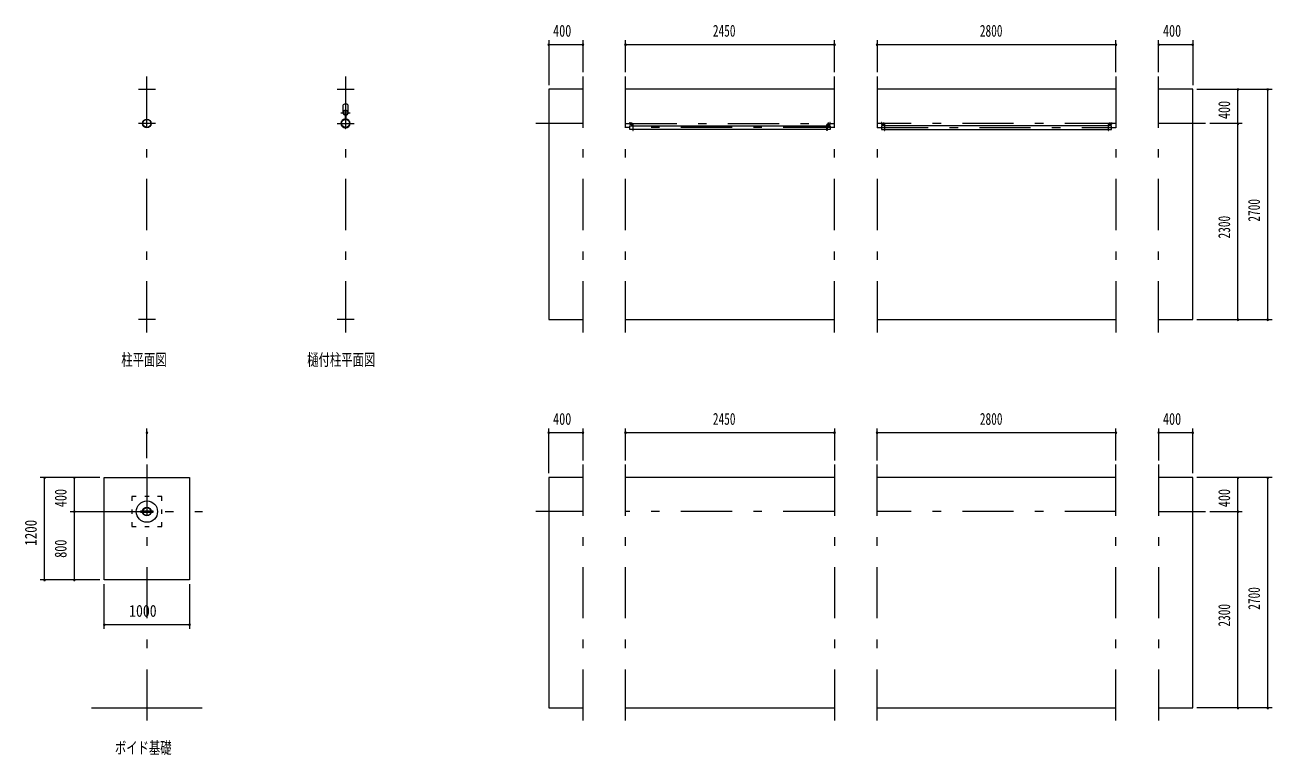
# Model space of a CAD drawing. Units: millimetres, scale not verified. Extents: x -22929 to 22939, y -10500 to 10500.
# Drawn here: x -22929 to -8308, y -8234 to 325 of the extents above; entities that cross this region are included whole.
import ezdxf
from ezdxf.enums import TextEntityAlignment as Align

# ---------------------------------------------------------------- set-up
doc = ezdxf.new("R2010")
doc.units = ezdxf.units.MM
doc.header["$LTSCALE"] = 50
doc.linetypes.add('USER1', pattern=[3, 1, -2])
doc.linetypes.add('USER3', pattern=[24, 12, -5, 2, -5])
for name, color, linetype, lineweight in [('0-2_1-05BOLD', 7, 'Continuous', 18), ('0-3_1-25CENTER', 3, 'USER3', 18), ('0-5_1-55DIM', 3, 'Continuous', 18)]:
    doc.layers.add(name, color=color, linetype=linetype, lineweight=lineweight)
doc.styles.add('ＭＳ ゴシック', font='')
doc.styles.get('ＭＳ ゴシック').set_extended_font_data('MS Gothic')

msp = doc.modelspace()

# ---------------------------------------------------------------- linework, layer by layer
at = {"layer": '0-2_1-05BOLD'}
for p, q in [((-21598.96, -429.33), (-21398.96, -429.33)), ((-19269.23, -429.33), (-19069.23, -429.33)), ((-13437.77, -429.33), (-15887.77, -429.33)), ((-10137.77, -429.33), (-12937.77, -429.33)), ((-19196.73, -695.56), (-19196.73, -610.98)), ((-19141.73, -610.98), (-19141.73, -695.56)), ((-19173.83, -733.82), (-19173.83, -777.13)), ((-19172.22, -778.62), (-19172.22, -732.42)), ((-19166.22, -732.42), (-19166.22, -778.62)), ((-19164.62, -777.13), (-19164.62, -733.82)), ((-15836.98, -837.33), (-15836.98, -817.33)), ((-15835.27, -857.13), (-15800.18, -857.13)), ((-15831.77, -839.33), (-15802.18, -839.33)), ((-15802.18, -842.53), (-15831.77, -842.53)), ((-15796.98, -857.13), (-13528.57, -857.13)), ((-13493.77, -839.33), (-13523.37, -839.33)), ((-13523.37, -842.53), (-13493.77, -842.53)), ((-12886.97, -817.33), (-12886.97, -837.33)), ((-12850.17, -857.13), (-12885.27, -857.13)), ((-12881.77, -839.33), (-12852.17, -839.33)), ((-12852.17, -842.53), (-12881.77, -842.53)), ((-10228.57, -857.13), (-12846.97, -857.13)), ((-10190.28, -857.13), (-10225.37, -857.13)), ((-10193.77, -839.33), (-10223.37, -839.33)), ((-10223.37, -842.53), (-10193.77, -842.53)), ((-10190.28, -899.83), (-10190.28, -857.13)), ((-13528.57, -899.83), (-15796.98, -899.83)), ((-12846.97, -899.83), (-10228.57, -899.83)), ((-10225.37, -899.83), (-10190.28, -899.83)), ((-21398.96, -3129.33), (-21598.96, -3129.33)), ((-19069.23, -3129.33), (-19269.23, -3129.33)), ((-15887.77, -3129.33), (-13437.77, -3129.33)), ((-12937.77, -3129.33), (-10137.77, -3129.33)), ((-13437.77, -4979.33), (-15887.77, -4979.33)), ((-10137.77, -4979.33), (-12937.77, -4979.33)), ((-21452.81, -5372.83), (-21545.1, -5372.83)), ((-21545.1, -5385.83), (-21452.81, -5385.83)), ((-21423.96, -5372.83), (-21448.58, -5372.83)), ((-22148.96, -7679.32), (-20848.96, -7679.32)), ((-15887.77, -7679.32), (-13437.77, -7679.32)), ((-12937.77, -7679.32), (-10137.77, -7679.32))]:
    msp.add_line(p, q, dxfattribs=at)
for points in [[(-16387.78, -429.33), (-16787.77, -429.33), (-16787.77, -3129.33), (-16387.78, -3129.33)], [(-9637.78, -3129.33), (-9237.78, -3129.33), (-9237.78, -429.33), (-9637.78, -429.33)], [(-15836.98, -817.33), (-15833.78, -817.33), (-15833.78, -837.33)], [(-15800.18, -899.83), (-15835.27, -899.83), (-15835.27, -857.13)], [(-15800.18, -844.53), (-15800.18, -910.33), (-15796.98, -910.33), (-15796.98, -844.53)], [(-13525.37, -844.53), (-13525.37, -910.33), (-13528.57, -910.33), (-13528.57, -844.53)], [(-13525.37, -857.13), (-13490.28, -857.13), (-13490.28, -899.83), (-13525.37, -899.83)], [(-13488.57, -837.33), (-13488.57, -817.33), (-13491.77, -817.33), (-13491.77, -837.33)], [(-12883.77, -837.33), (-12883.77, -817.33), (-12886.97, -817.33)], [(-12885.27, -857.13), (-12885.27, -899.83), (-12850.17, -899.83)], [(-12850.17, -844.53), (-12850.17, -910.33), (-12846.97, -910.33), (-12846.97, -844.53)], [(-10228.57, -844.53), (-10228.57, -910.33), (-10225.37, -910.33), (-10225.37, -844.53)], [(-10191.77, -837.33), (-10191.77, -817.33), (-10188.57, -817.33), (-10188.57, -837.33)], [(-16387.78, -4979.33), (-16787.77, -4979.33), (-16787.77, -7679.32), (-16387.78, -7679.32)], [(-9637.78, -7679.32), (-9237.78, -7679.32), (-9237.78, -4979.33), (-9637.78, -4979.33)], [(-21549.34, -5372.83), (-21573.96, -5372.83), (-21573.96, -5385.83), (-21549.34, -5385.83)], [(-21448.58, -5385.83), (-21423.96, -5385.83), (-21423.96, -5372.83)]]:
    msp.add_lwpolyline(points, dxfattribs=at)
msp.add_lwpolyline([(-20998.96, -4979.33), (-20998.96, -6179.33), (-21998.96, -6179.33), (-21998.96, -4979.33)], close=True, dxfattribs=at)
at = {"layer": '0-2_1-05BOLD', "linetype": 'USER1'}
msp.add_lwpolyline([(-21323.96, -5204.33), (-21673.96, -5204.33), (-21673.96, -5554.33), (-21323.96, -5554.33)], close=True, dxfattribs=at)
at = {"layer": '0-2_1-05BOLD'}
for centre, radius in [((-19169.23, -705.08), 27.5), ((-19169.23, -673.73), 2.25), ((-21498.96, -829.33), 50.8), ((-21498.96, -829.33), 46.6), ((-19169.23, -829.33), 50.8), ((-19169.23, -829.33), 46.6), ((-19169.23, -883.98), 2.25), ((-21498.96, -5379.33), 125), ((-21498.96, -5379.33), 50.8), ((-21498.96, -5379.33), 46.6)]:
    msp.add_circle(centre, radius, dxfattribs=at)
for centre, radius, start, end in [((-19169.23, -705.08), 29.1, 95.93016, 260.90512), ((-19169.23, -646.48), 44.9, 52.23546, 127.76454), ((-19169.23, -722.48), 44.9, 109.58864, 127.76454), ((-19169.23, -673.73), 3.85, 321.34222, 270), ((-19169.23, -705.08), 29.1, 279.09488, 90), ((-19169.23, -722.48), 44.9, 52.23546, 70.41136), ((-19169.23, -829.33), 52.4, 95.03447, 266.65567), ((-19169.23, -829.33), 52.4, 270, 84.95879), ((-15831.77, -837.33), 5.2, 180, 270), ((-15831.77, -837.33), 2, 180, 270), ((-15802.18, -844.53), 5.2, 0, 90), ((-15802.18, -844.53), 2, 0, 90), ((-13523.37, -844.53), 5.2, 90, 180), ((-13523.37, -844.53), 2, 90, 180), ((-13493.77, -837.33), 2, 270, 0), ((-13493.77, -837.33), 5.2, 270, 0), ((-12881.77, -837.33), 5.2, 180, 270), ((-12881.77, -837.33), 2, 180, 270), ((-12852.17, -844.53), 5.2, 0, 90), ((-12852.17, -844.53), 2, 0, 90), ((-10223.37, -844.53), 5.2, 90, 180), ((-10223.37, -844.53), 2, 90, 180), ((-10193.77, -837.33), 2, 270, 0), ((-10193.77, -837.33), 5.2, 270, 0), ((-19169.23, -883.98), 3.85, 90, 37.90752)]:
    msp.add_arc(centre, radius, start, end, dxfattribs=at)
at = {"layer": '0-3_1-25CENTER'}
for p, q in [((-21498.96, -3279.33), (-21498.96, -279.33)), ((-19169.23, -279.33), (-19169.23, -3279.33)), ((-16387.78, -279.33), (-16387.78, -3279.33)), ((-15887.77, -3279.33), (-15887.77, -279.33)), ((-13437.77, -3279.33), (-13437.77, -279.33)), ((-12937.77, -279.33), (-12937.77, -3279.33)), ((-10137.77, -279.33), (-10137.77, -3279.33)), ((-9637.78, -3279.33), (-9637.78, -279.33)), ((-19224.23, -705.08), (-19114.23, -705.08)), ((-21398.96, -829.33), (-21598.96, -829.33)), ((-19269.23, -829.33), (-19069.23, -829.33)), ((-19158.47, -755.56), (-19179.99, -755.56)), ((-16387.78, -829.33), (-16937.77, -829.33)), ((-15887.77, -829.33), (-13437.77, -829.33)), ((-15811.98, -862.13), (-15811.98, -820.33)), ((-13513.58, -820.33), (-13513.58, -862.13)), ((-10137.77, -829.33), (-12937.77, -829.33)), ((-12861.97, -820.33), (-12861.97, -862.13)), ((-10213.57, -820.33), (-10213.57, -862.13)), ((-9087.78, -829.33), (-9637.78, -829.33)), ((-13437.77, -878.48), (-15887.77, -878.48)), ((-12937.77, -878.48), (-10137.77, -878.48)), ((-21498.96, -4829.33), (-21498.96, -7829.32)), ((-16387.78, -4829.33), (-16387.78, -7829.33)), ((-15887.77, -7829.33), (-15887.77, -4829.33)), ((-13437.77, -4829.33), (-13437.77, -7829.33)), ((-12937.77, -7829.33), (-12937.77, -4829.33)), ((-10137.77, -7829.33), (-10137.77, -4829.33)), ((-9637.78, -4829.33), (-9637.78, -7829.33)), ((-22136, -5379.33), (-20846.48, -5379.33)), ((-16387.78, -5379.33), (-16937.77, -5379.33)), ((-13437.77, -5379.33), (-15887.77, -5379.33)), ((-10137.77, -5379.33), (-12937.77, -5379.33)), ((-9637.78, -5379.33), (-9087.78, -5379.33))]:
    msp.add_line(p, q, dxfattribs=at)
at = {"layer": '0-5_1-55DIM'}
for p, q in [((-16777.77, 95.67), (-16797.77, 95.67)), ((-16787.77, 145.67), (-16787.77, -379.33)), ((-16787.77, 95.67), (-16387.78, 95.67)), ((-16377.78, 95.67), (-16397.78, 95.67)), ((-16387.78, 145.67), (-16387.78, -229.33)), ((-15877.78, 95.67), (-15897.78, 95.67)), ((-15887.77, -229.33), (-15887.77, 145.67)), ((-15887.77, 95.67), (-13437.77, 95.67)), ((-13427.77, 95.67), (-13447.77, 95.67)), ((-13437.77, -229.33), (-13437.77, 145.67)), ((-12927.77, 95.67), (-12947.77, 95.67)), ((-12937.77, 145.67), (-12937.77, -229.33)), ((-12937.77, 95.67), (-10137.77, 95.67)), ((-10127.77, 95.67), (-10147.77, 95.67)), ((-10137.77, -229.33), (-10137.77, 145.67)), ((-9627.78, 95.67), (-9647.78, 95.67)), ((-9637.78, -229.33), (-9637.78, 145.67)), ((-9637.78, 95.67), (-9237.78, 95.67)), ((-9227.78, 95.67), (-9247.78, 95.67)), ((-9237.78, 145.67), (-9237.78, -379.33)), ((-9187.78, -429.33), (-8307.78, -429.33)), ((-8697.78, -429.33), (-8717.78, -429.33)), ((-8707.78, -829.33), (-8707.78, -429.33)), ((-8347.78, -429.33), (-8367.78, -429.33)), ((-8357.78, -3129.33), (-8357.78, -429.33)), ((-8657.78, -829.33), (-9037.78, -829.33)), ((-8697.78, -829.33), (-8717.78, -829.33)), ((-8707.78, -3129.33), (-8707.78, -829.33)), ((-9187.78, -3129.33), (-8307.78, -3129.33)), ((-8697.78, -3129.33), (-8717.78, -3129.33)), ((-8347.78, -3129.33), (-8367.78, -3129.33)), ((-21488.96, -4454.33), (-21508.96, -4454.33)), ((-21498.96, -4754.33), (-21498.96, -4404.33)), ((-16777.77, -4454.33), (-16797.77, -4454.33)), ((-16787.77, -4929.33), (-16787.77, -4404.33)), ((-16787.77, -4454.33), (-16387.78, -4454.33)), ((-16377.78, -4454.33), (-16397.78, -4454.33)), ((-16387.78, -4404.33), (-16387.78, -4779.33)), ((-15877.78, -4454.33), (-15897.78, -4454.33)), ((-15887.77, -4779.33), (-15887.77, -4404.33)), ((-15887.77, -4454.33), (-13437.77, -4454.33)), ((-13427.77, -4454.33), (-13447.77, -4454.33)), ((-13437.77, -4404.33), (-13437.77, -4779.33)), ((-12927.77, -4454.33), (-12947.77, -4454.33)), ((-12937.77, -4779.33), (-12937.77, -4404.33)), ((-12937.77, -4454.33), (-10137.77, -4454.33)), ((-10127.77, -4454.33), (-10147.77, -4454.33)), ((-10137.77, -4779.33), (-10137.77, -4404.33)), ((-9627.78, -4454.33), (-9647.78, -4454.33)), ((-9637.78, -4404.33), (-9637.78, -4779.33)), ((-9637.78, -4454.33), (-9237.78, -4454.33)), ((-9227.78, -4454.33), (-9247.78, -4454.33)), ((-9237.78, -4929.33), (-9237.78, -4404.33)), ((-22048.96, -4979.33), (-22748.96, -4979.33)), ((-22688.96, -4979.33), (-22708.96, -4979.33)), ((-22698.96, -6179.33), (-22698.96, -4979.33)), ((-22338.96, -4979.33), (-22358.96, -4979.33)), ((-22348.96, -5379.33), (-22348.96, -4979.33)), ((-8307.78, -4979.33), (-9187.78, -4979.33)), ((-8697.78, -4979.33), (-8717.78, -4979.33)), ((-8707.78, -5379.33), (-8707.78, -4979.33)), ((-8347.78, -4979.33), (-8367.78, -4979.33)), ((-8357.78, -7679.32), (-8357.78, -4979.33)), ((-22398.96, -5379.33), (-22048.96, -5379.33)), ((-22338.96, -5379.33), (-22358.96, -5379.33)), ((-22348.96, -6179.33), (-22348.96, -5379.33)), ((-9037.78, -5379.33), (-8657.78, -5379.33)), ((-8697.78, -5379.33), (-8717.78, -5379.33)), ((-8707.78, -7679.32), (-8707.78, -5379.33)), ((-22048.96, -6179.33), (-22748.96, -6179.33)), ((-22688.96, -6179.33), (-22708.96, -6179.33)), ((-22338.96, -6179.33), (-22358.96, -6179.33)), ((-21998.96, -6754.33), (-21998.96, -6229.33)), ((-20998.96, -6229.33), (-20998.96, -6754.33)), ((-21988.96, -6704.33), (-22008.96, -6704.33)), ((-21998.96, -6704.33), (-20998.96, -6704.33)), ((-20988.96, -6704.33), (-21008.96, -6704.33)), ((-8307.78, -7679.32), (-9187.78, -7679.32)), ((-8697.78, -7679.32), (-8717.78, -7679.32)), ((-8347.78, -7679.32), (-8367.78, -7679.32))]:
    msp.add_line(p, q, dxfattribs=at)
for centre in [(-16787.77, 95.67), (-16387.78, 95.67), (-15887.78, 95.67), (-13437.77, 95.67), (-12937.77, 95.67), (-10137.77, 95.67), (-9637.78, 95.67), (-9237.78, 95.67), (-8707.78, -429.33), (-8357.78, -429.33), (-8707.78, -829.33), (-8707.78, -3129.33), (-8357.78, -3129.33), (-21498.96, -4454.33), (-16787.77, -4454.33), (-16387.78, -4454.33), (-15887.78, -4454.33), (-13437.77, -4454.33), (-12937.77, -4454.33), (-10137.77, -4454.33), (-9637.78, -4454.33), (-9237.78, -4454.33), (-22698.96, -4979.33), (-22348.96, -4979.33), (-8707.78, -4979.33), (-8357.78, -4979.33), (-22348.96, -5379.33), (-8707.78, -5379.33), (-22698.96, -6179.33), (-22348.96, -6179.33), (-21998.96, -6704.33), (-20998.96, -6704.33), (-8707.78, -7679.32), (-8357.78, -7679.32)]:
    msp.add_arc(centre, 10, 180, 0, dxfattribs=at)

# ---------------------------------------------------------------- texts
at = {"layer": '0-5_1-55DIM', "color": 7, "style": 'ＭＳ ゴシック'}
for s, width, p in [('400', 0.75, (-16736.51, 145.67)), ('2450', 0.7, (-14863.48, 145.67)), ('2800', 0.7, (-11733.41, 145.67)), ('400', 0.75, (-9586.51, 145.67)), ('柱平面図', 0.7, (-21798.96, -3710.33)), ('樋付柱平面図', 0.7, (-19619.22, -3710.33)), ('400', 0.75, (-16736.51, -4404.33)), ('2450', 0.7, (-14863.48, -4404.33)), ('2800', 0.7, (-11733.41, -4404.33)), ('400', 0.75, (-9586.51, -4404.33)), ('1000', 0.85, (-21706.93, -6654.33)), ('ボイド基礎', 0.7, (-21873.96, -8260.32))]:
    msp.add_text(s, height=139.3, dxfattribs=dict(at, width=width)).set_placement(p, align=Align.BOTTOM_LEFT)
for s, width, p in [('400', 0.75, (-8757.78, -778.06)), ('2700', 0.7, (-8407.78, -1980.67)), ('2300', 0.7, (-8757.78, -2177.82)), ('400', 0.75, (-22398.96, -5328.06)), ('400', 0.75, (-8757.78, -5328.06)), ('1200', 0.8, (-22748.96, -5779.37)), ('800', 0.75, (-22398.96, -5921.41)), ('2700', 0.7, (-8407.78, -6530.66)), ('2300', 0.7, (-8757.78, -6727.81))]:
    msp.add_text(s, height=139.3, rotation=90, dxfattribs=dict(at, width=width)).set_placement(p, align=Align.BOTTOM_LEFT)

doc.saveas('drawing.dxf')
